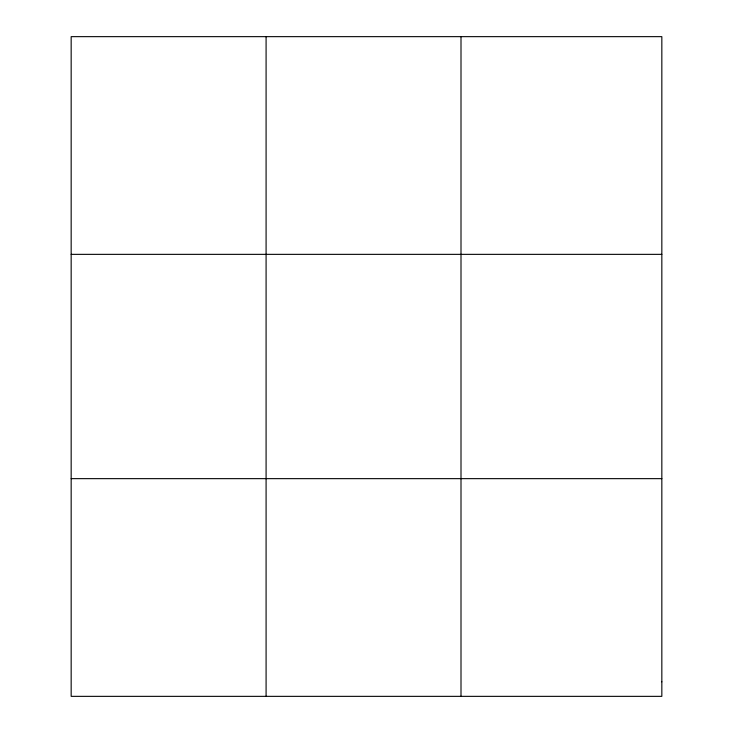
<?xml version="1.0" encoding="UTF-8"?>
<svg xmlns="http://www.w3.org/2000/svg" width="733" height="733" viewBox="0 0 733 733"><rect width="100%" height="100%" fill="white"/><g stroke="black" fill="none" stroke-linecap="round" stroke-linejoin="round"><path stroke-width="1.1" d="M266.088 36.65L266.088 696.35M461.002 36.65L461.002 696.35M71.165 254.351L661.835 254.351M71.165 478.649L661.835 478.649M661.835 681.837L661.835 696.35L71.165 696.35L71.165 36.65L661.835 36.65L661.835 681.837"/></g></svg>
